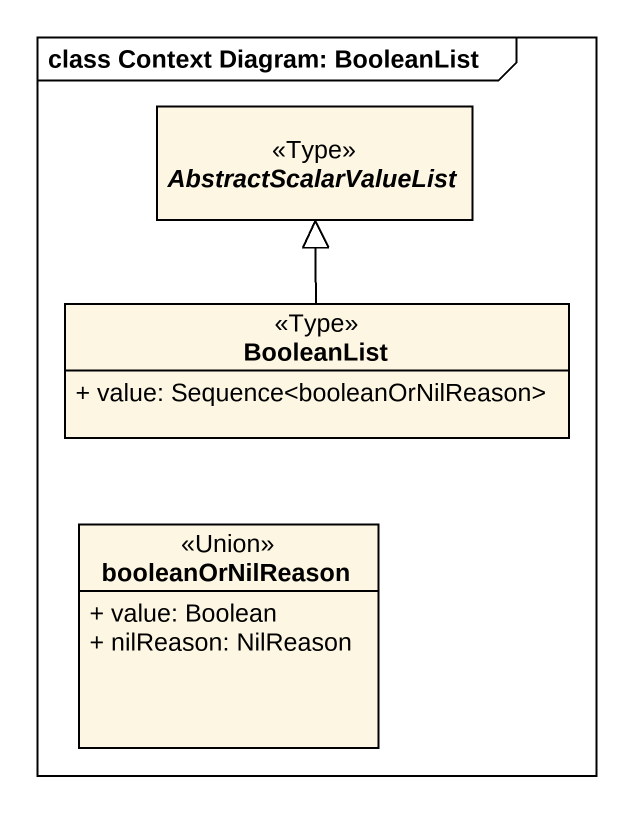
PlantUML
@startuml
mainframe class Context Diagram: BooleanList
hide circle
hide empty members
skinparam classAttributeIconSize 0
abstract class AbstractScalarValueList <<Type>>
class BooleanList <<Type>> {
  + value: Sequence<booleanOrNilReason>
}
class booleanOrNilReason <<Union>> {
  + value: Boolean
  + nilReason: NilReason
}
BooleanList -up-|> AbstractScalarValueList
@enduml
